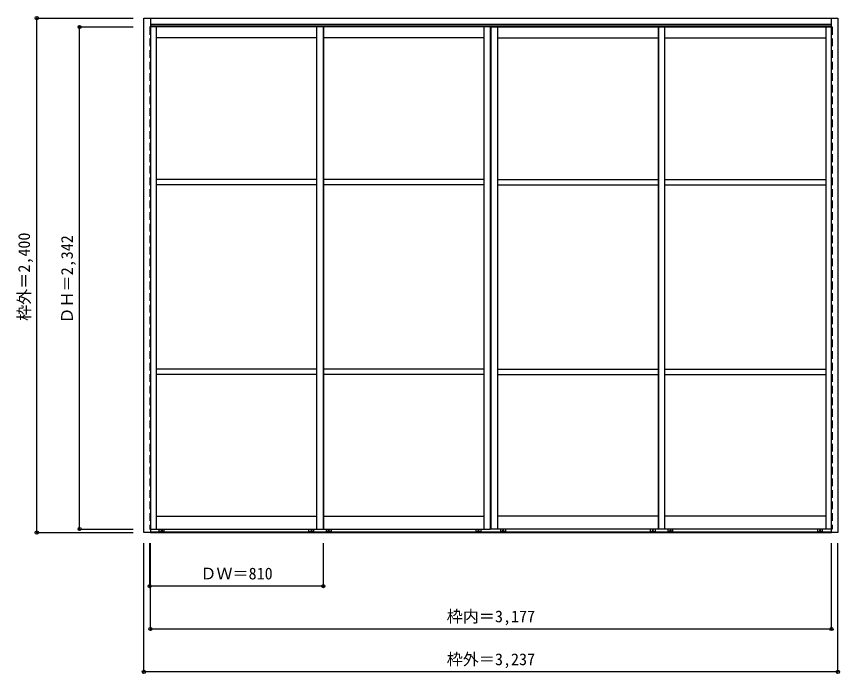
# Model space of a CAD drawing. Units: millimetres, scale not verified. Extents: x -2038 to 1801, y -1369 to 1696.
import ezdxf
from ezdxf.enums import TextEntityAlignment as Align

# ---------------------------------------------------------------- set-up
doc = ezdxf.new("R2010")
doc.units = ezdxf.units.MM
doc.header["$LTSCALE"] = 30
doc.header["$PDMODE"] = 32
doc.header["$PDSIZE"] = 15
doc.linetypes.add('DASHED1', pattern=[1.8, 1.2, -0.6])
doc.layers.add('0-0', color=7, linetype='Continuous')
doc.layers.add('0-1_寸法', color=7, linetype='Continuous')
doc.styles.add('ＭＳ ゴシック', font='')
doc.styles.get('ＭＳ ゴシック').set_extended_font_data('MS Gothic')

msp = doc.modelspace()

# ---------------------------------------------------------------- linework, layer by layer
at = {"layer": '0-0', "color": 3}
for p, q in [((-1413.24, 1688.95), (1763.76, 1688.95)), ((1763.76, 1658.95), (-1413.24, 1658.95)), ((1763.76, 1688.95), (1793.76, 1688.95)), ((1763.76, -711.05), (1763.76, 1688.95)), ((1793.76, 1688.95), (1793.76, -711.05)), ((-636.24, 1647.45), (-1413.24, 1647.45)), ((-636.24, -694.55), (-636.24, 1647.45)), ((-606.24, -694.55), (-606.24, 1647.45)), ((956.76, -694.55), (956.76, 1647.45)), ((986.76, -694.55), (986.76, 1647.45)), ((986.76, 1647.45), (1763.76, 1647.45)), ((-1413.24, -694.55), (-636.24, -694.55)), ((1763.76, -694.55), (986.76, -694.55)), ((1793.76, -711.05), (1763.76, -711.05))]:
    msp.add_line(p, q, dxfattribs=at)
at = {"layer": '0-0'}
for p, q in [((-1413.24, 1653.45), (1763.76, 1653.45)), ((-1389.24, 1653.45), (-1389.24, 1647.45)), ((-1383.24, 1653.45), (-1383.24, 1647.45)), ((-639.24, 1653.45), (-639.24, 1647.45)), ((-633.24, 1653.45), (-633.24, 1647.45)), ((-609.24, 1653.45), (-609.24, 1647.45)), ((-603.24, 1653.45), (-603.24, 1647.45)), ((140.76, 1653.45), (140.76, 1647.45)), ((146.76, 1653.45), (146.76, 1647.45)), ((203.76, 1653.45), (203.76, 1647.45)), ((209.76, 1653.45), (209.76, 1647.45)), ((953.76, 1653.45), (953.76, 1647.45)), ((959.76, 1653.45), (959.76, 1647.45)), ((983.76, 1653.45), (983.76, 1647.45)), ((989.76, 1653.45), (989.76, 1647.45)), ((1733.76, 1653.45), (1733.76, 1647.45)), ((1739.76, 1653.45), (1739.76, 1647.45)), ((-1386.24, 1647.45), (-1386.24, -694.55)), ((-636.24, -694.55), (-636.24, 1647.45)), ((-606.24, 1647.45), (-606.24, -694.55)), ((143.76, -694.55), (143.76, 1647.45)), ((206.76, -694.55), (206.76, 1647.45)), ((956.76, 1647.45), (956.76, -694.55)), ((986.76, -694.55), (986.76, 1647.45)), ((1736.76, 1647.45), (1736.76, -694.55)), ((-636.24, 1597.45), (-1386.24, 1597.45)), ((143.76, 1597.45), (-606.24, 1597.45)), ((206.76, 1597.45), (956.76, 1597.45)), ((986.76, 1597.45), (1736.76, 1597.45)), ((-636.24, 936.45), (-1386.24, 936.45)), ((143.76, 936.45), (-606.24, 936.45)), ((206.76, 936.45), (956.76, 936.45)), ((986.76, 936.45), (1736.76, 936.45)), ((-636.24, 911.45), (-1386.24, 911.45)), ((143.76, 911.45), (-606.24, 911.45)), ((206.76, 911.45), (956.76, 911.45)), ((986.76, 911.45), (1736.76, 911.45)), ((-636.24, 50.95), (-1386.24, 50.95)), ((143.76, 50.95), (-606.24, 50.95)), ((206.76, 50.95), (956.76, 50.95)), ((986.76, 50.95), (1736.76, 50.95)), ((-636.24, 25.95), (-1386.24, 25.95)), ((143.76, 25.95), (-606.24, 25.95)), ((206.76, 25.95), (956.76, 25.95)), ((986.76, 25.95), (1736.76, 25.95)), ((-1386.24, -634.55), (-636.24, -634.55)), ((-606.24, -634.55), (143.76, -634.55)), ((956.76, -634.55), (206.76, -634.55)), ((1736.76, -634.55), (986.76, -634.55)), ((-1413.24, -707.55), (1763.76, -707.55)), ((-1413.24, -711.05), (1763.76, -711.05)), ((-1371.74, -704.05), (-1371.74, -694.55)), ((-1351.24, -706.55), (-1369.24, -706.55)), ((-1348.74, -704.05), (-1348.74, -694.55)), ((-673.74, -704.05), (-673.74, -694.55)), ((-671.24, -706.55), (-653.24, -706.55)), ((-650.74, -704.05), (-650.74, -694.55)), ((-591.74, -704.05), (-591.74, -694.55)), ((-571.24, -706.55), (-589.24, -706.55)), ((-568.74, -704.05), (-568.74, -694.55)), ((106.26, -704.05), (106.26, -694.55)), ((108.76, -706.55), (126.76, -706.55)), ((129.26, -704.05), (129.26, -694.55)), ((221.26, -704.05), (221.26, -694.55)), ((241.76, -706.55), (223.76, -706.55)), ((244.26, -704.05), (244.26, -694.55)), ((919.26, -704.05), (919.26, -694.55)), ((921.76, -706.55), (939.76, -706.55)), ((942.26, -704.05), (942.26, -694.55)), ((1001.26, -704.05), (1001.26, -694.55)), ((1021.76, -706.55), (1003.76, -706.55)), ((1024.26, -704.05), (1024.26, -694.55)), ((1699.26, -704.05), (1699.26, -694.55)), ((1701.76, -706.55), (1719.76, -706.55)), ((1722.26, -704.05), (1722.26, -694.55))]:
    msp.add_line(p, q, dxfattribs=at)
at = {"layer": '0-0', "color": 4, "linetype": 'DASHED1'}
for p, q in [((-1416.24, 1647.45), (-1416.24, -694.55)), ((-1413.24, 1647.45), (-1416.24, 1647.45)), ((1763.76, 1647.45), (1766.76, 1647.45)), ((1766.76, 1647.45), (1766.76, -694.55)), ((-1416.24, -694.55), (-1413.24, -694.55)), ((1766.76, -694.55), (1763.76, -694.55))]:
    msp.add_line(p, q, dxfattribs=at)
at = {"layer": '0-0', "color": 3}
msp.add_lwpolyline([(-1413.24, -711.05), (-1443.24, -711.05), (-1443.24, 1688.95), (-1413.24, 1688.95)], close=True, dxfattribs=at)
for points in [[(-636.24, -694.55), (173.76, -694.55), (173.76, 1647.45), (-636.24, 1647.45)], [(986.76, -694.55), (176.76, -694.55), (176.76, 1647.45), (986.76, 1647.45)]]:
    msp.add_lwpolyline(points, dxfattribs=at)
at = {"layer": '0-0'}
for centre in [(-1360.24, -700.55), (-662.24, -700.55), (-580.24, -700.55), (117.76, -700.55), (232.76, -700.55), (930.76, -700.55), (1012.76, -700.55), (1710.76, -700.55)]:
    msp.add_circle(centre, 2, dxfattribs=at)
for centre, radius, start, end in [((-1369.24, -704.05), 2.5, 180, 270), ((-1360.24, -700.55), 8.5, 224.90087, 235.43968), ((-1360.24, -700.55), 8.5, 304.56032, 315.09913), ((-1351.24, -704.05), 2.5, 270, 0), ((-671.24, -704.05), 2.5, 180, 270), ((-662.24, -700.55), 8.5, 224.90087, 235.43968), ((-662.24, -700.55), 8.5, 304.56032, 315.09913), ((-653.24, -704.05), 2.5, 270, 0), ((-589.24, -704.05), 2.5, 180, 270), ((-580.24, -700.55), 8.5, 224.90087, 235.43968), ((-580.24, -700.55), 8.5, 304.56032, 315.09913), ((-571.24, -704.05), 2.5, 270, 0), ((108.76, -704.05), 2.5, 180, 270), ((117.76, -700.55), 8.5, 224.90087, 235.43968), ((117.76, -700.55), 8.5, 304.56032, 315.09913), ((126.76, -704.05), 2.5, 270, 0), ((223.76, -704.05), 2.5, 180, 270), ((232.76, -700.55), 8.5, 224.90087, 235.43968), ((232.76, -700.55), 8.5, 304.56032, 315.09913), ((241.76, -704.05), 2.5, 270, 0), ((921.76, -704.05), 2.5, 180, 270), ((930.76, -700.55), 8.5, 224.90087, 235.43968), ((930.76, -700.55), 8.5, 304.56032, 315.09913), ((939.76, -704.05), 2.5, 270, 0), ((1003.76, -704.05), 2.5, 180, 270), ((1012.76, -700.55), 8.5, 224.90087, 235.43968), ((1012.76, -700.55), 8.5, 304.56032, 315.09913), ((1021.76, -704.05), 2.5, 270, 0), ((1701.76, -704.05), 2.5, 180, 270), ((1710.76, -700.55), 8.5, 224.90087, 235.43968), ((1710.76, -700.55), 8.5, 304.56032, 315.09913), ((1719.76, -704.05), 2.5, 270, 0)]:
    msp.add_arc(centre, radius, start, end, dxfattribs=at)
at = {"layer": '0-1_寸法', "color": 4}
for p, q in [((-1943.24, -711.05), (-1943.24, 1688.95)), ((-1943.24, 1688.95), (-1493.24, 1688.95)), ((-1743.24, -694.55), (-1743.24, 1647.45)), ((-1743.24, 1647.45), (-1493.24, 1647.45)), ((-1943.24, -711.05), (-1493.24, -711.05)), ((-1743.24, -694.55), (-1493.24, -694.55)), ((-1443.24, -1361.05), (-1443.24, -761.05)), ((-1416.24, -961.05), (-1416.24, -761.05)), ((-1413.24, -1161.05), (-1413.24, -761.05)), ((-606.24, -961.05), (-606.24, -761.05)), ((1763.76, -1161.05), (1763.76, -761.05)), ((1793.76, -1361.05), (1793.76, -761.05)), ((-606.24, -961.05), (-1416.24, -961.05)), ((1763.76, -1161.05), (-1413.24, -1161.05)), ((1793.76, -1361.05), (-1443.24, -1361.05))]:
    msp.add_line(p, q, dxfattribs=at)
at = {"layer": '0-1_寸法'}
for p in [(-1943.24, 1688.95), (-1743.24, 1647.45), (-1743.24, -694.55), (-1943.24, -711.05), (-1416.24, -961.05), (-606.24, -961.05), (-1413.24, -1161.05), (1763.76, -1161.05), (-1443.24, -1361.05), (1793.76, -1361.05)]:
    msp.add_point(p, dxfattribs=at)

# ---------------------------------------------------------------- texts
at = {"layer": '0-1_寸法', "style": 'ＭＳ ゴシック'}
for s, p in [('枠外＝2,400', (-1958.24, 276.45)), ('ＤＨ＝2,342', (-1758.24, 263.95))]:
    msp.add_text(s, height=54.99, rotation=90, dxfattribs=at).set_placement(p, align=Align.BOTTOM_LEFT)
for s, p in [('ＤＷ＝810', (-1179.99, -946.05)), ('枠内＝3,177', (-30.99, -1146.05)), ('枠外＝3,237', (-30.99, -1346.05))]:
    msp.add_text(s, height=54.99, dxfattribs=at).set_placement(p, align=Align.BOTTOM_LEFT)

doc.saveas('drawing.dxf')
